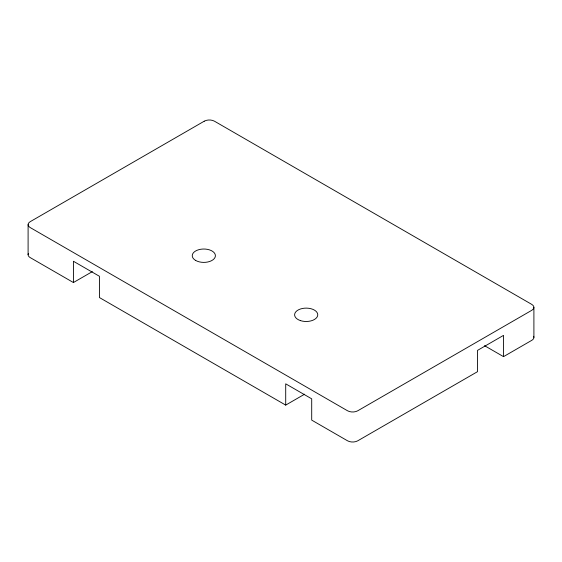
<?xml version="1.0" encoding="UTF-8"?>
<svg xmlns="http://www.w3.org/2000/svg" width="562" height="562" viewBox="0 0 562 562"><rect width="100%" height="100%" fill="white"/><g stroke="black" fill="none" stroke-linecap="round" stroke-linejoin="round"><path stroke-width="0.84" d="M28.346 253.56A7.236 4.18 0 0 0 30.222 257.6L73.418 282.538L92.337 271.615M73.418 282.538L73.418 261.26L99.418 276.272L99.418 297.544L285.707 405.104L304.632 394.18M484.528 345.672L503.531 356.645L531.778 340.333A7.236 4.18 0 0 0 533.654 336.294M533.9 307.358L533.9 337.376M503.531 356.645L503.531 335.366L477.531 350.379L477.531 371.658L357.769 440.798A7.236 4.18 0 0 1 347.534 440.798L311.706 420.116L311.706 398.837L285.707 383.825L285.707 405.104M28.1 224.624L28.1 254.642M204.231 121.202L30.222 221.667A7.236 4.18 0 0 0 30.222 227.575L347.534 410.773A7.236 4.18 0 0 0 357.769 410.773L531.778 310.308A7.236 4.18 0 0 0 531.778 304.4L214.466 121.202A7.236 4.18 0 0 0 204.231 121.202M195.632 260.431A11.577 6.688 0 0 0 215.007 257.438A11.577 6.688 0 0 0 200.824 249.247A11.577 6.688 0 0 0 195.632 260.431M300.389 320.593A11.577 6.688 0 0 0 317.762 314.804A11.577 6.688 0 0 0 300.389 309.016A11.577 6.688 0 0 0 300.389 320.593"/></g></svg>
